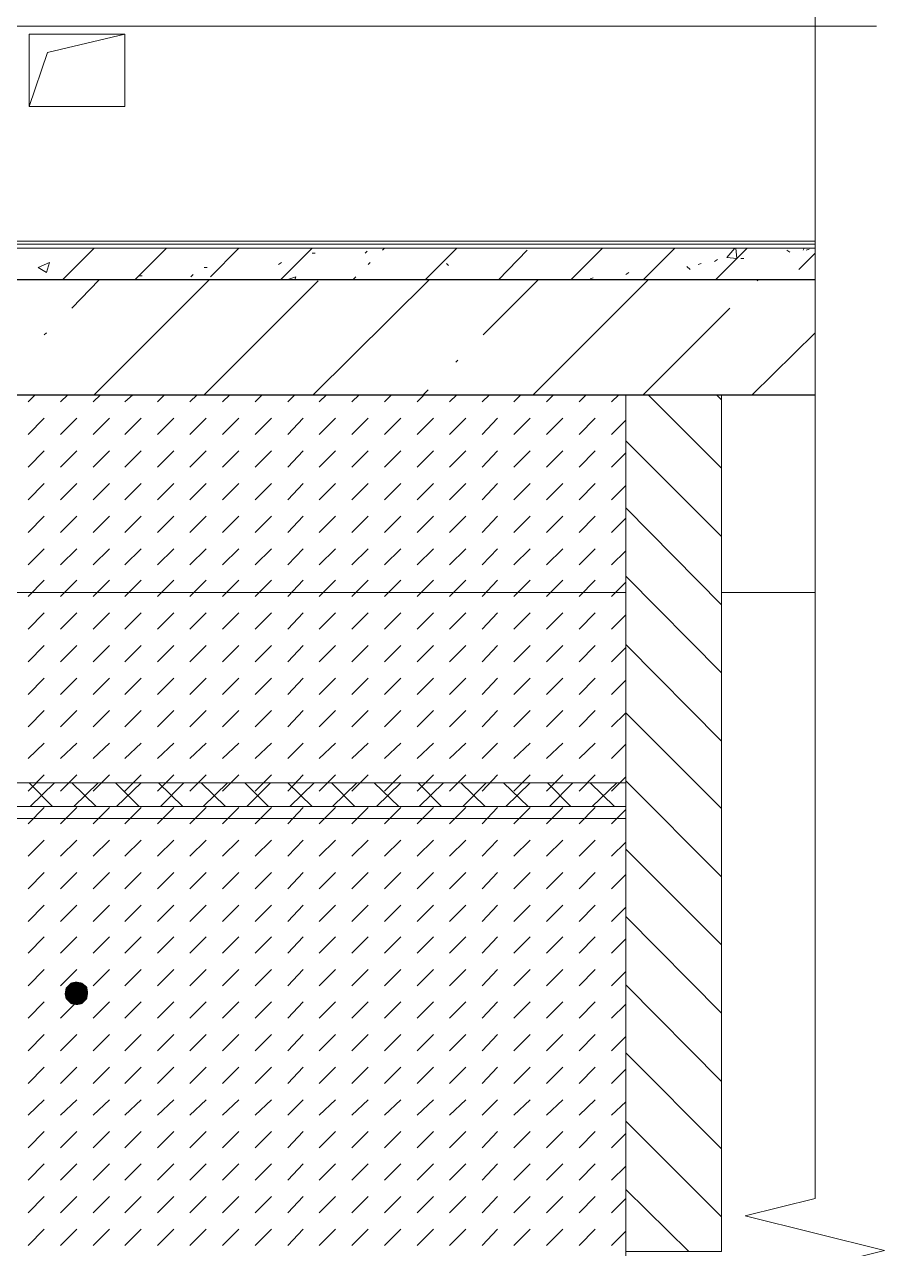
# Model space of a CAD drawing. Header units: millimetres. Extents: x -356862 to 418287, y 0 to 839748.
# Drawn here: x 335842 to 337630, y 795312 to 797856 of the extents above; entities that cross this region are included whole.
import ezdxf

# ---------------------------------------------------------------- set-up
doc = ezdxf.new("R2010")
doc.units = ezdxf.units.MM
doc.layers.add('PDF _Геометрия', color=7, linetype='Continuous', true_color=0xbababa)
doc.layers.add('PDF _Сплошная заливка', color=7, linetype='Continuous', true_color=0xf50000)

msp = doc.modelspace()

# ---------------------------------------------------------------- linework, layer by layer
at = {"layer": 'PDF _Геометрия', "color": 7, "lineweight": 5}
for points in [[(334992.2727, 797405.5264), (334992.2727, 797852.1998), (335028.2606, 797708.2482), (335100.2364, 797996.1514), (335136.2243, 797852.1998), (337526.2445, 797852.1998), (337613.0388, 797852.1998)], [(337486.0227, 797938.9941), (337486.0227, 797852.1998), (337486.0227, 795415.607), (337339.9542, 795379.6191), (337629.9743, 795307.6433), (337486.0227, 795271.6554), (337486.0227, 792835.0627), (337486.0227, 792748.2683)], [(337486.0227, 797405.5264), (334992.2727, 797405.5264), (334992.2727, 797325.0828)], [(337486.0227, 797399.1756), (334992.2727, 797399.1756)], [(337486.0227, 797390.7078), (334992.2727, 797390.7078)], [(335091.7687, 796675.1836), (337092.2727, 796675.1836)], [(337291.2647, 796675.1836), (337486.0227, 796675.1836)]]:
    msp.add_lwpolyline(points, dxfattribs=at)
msp.add_lwpolyline([(336050.7405, 797684.9619), (335851.7485, 797684.9619), (335851.7485, 797835.2643), (336050.7405, 797835.2643)], close=True, dxfattribs=at)
at = {"layer": 'PDF _Геометрия', "color": 254, "lineweight": 5, "true_color": 0xdcdcdc}
msp.add_lwpolyline([(336050.7405, 797835.2643), (336050.7405, 797684.9619), (335851.7485, 797684.9619), (335851.7485, 797835.2643), (336050.7405, 797835.2643), (335889.8534, 797797.1594), (335851.7485, 797684.9619)], dxfattribs=at)
at = {"layer": 'PDF _Геометрия', "color": 8, "lineweight": 9, "true_color": 0x808080}
for points in [[(335921.6074, 797325.0828), (335987.2324, 797390.7078)], [(336071.9098, 797325.0828), (336137.5348, 797390.7078)], [(336228.563, 797331.4336), (336287.8372, 797390.7078)], [(336374.6316, 797325.0828), (336440.2566, 797390.7078)], [(336586.3251, 797386.474), (336590.559, 797390.7078)], [(336675.2364, 797325.0828), (336740.8614, 797390.7078)], [(336931.3856, 797390.7078), (336931.3856, 797390.7078)], [(336977.9582, 797325.0828), (337043.5832, 797390.7078)], [(337128.2606, 797325.0828), (337193.8856, 797390.7078)], [(337278.563, 797325.0828), (337344.188, 797390.7078)], [(337318.7848, 797390.7078), (337301.8493, 797371.6554), (337323.0187, 797369.5385), (337320.9018, 797390.7078)], [(337460.6195, 797386.474), (337462.7364, 797390.7078)], [(336440.2566, 797380.1232), (336446.6074, 797380.1232)], [(336550.3372, 797380.1232), (336554.5711, 797384.357)], [(336827.6558, 797325.0828), (336886.93, 797386.474)], [(337276.4461, 797363.1877), (337282.7969, 797367.4215)], [(337331.4864, 797369.5385), (337337.8372, 797369.5385)], [(337426.7485, 797386.474), (337433.0993, 797382.2401)], [(337452.1518, 797346.2522), (337486.0227, 797380.1232)], [(337466.9703, 797386.474), (337473.3211, 797388.5909)], [(336215.8614, 797350.4861), (336222.2122, 797350.4861)], [(336370.3977, 797356.8369), (336376.7485, 797361.0707)], [(336556.688, 797356.8369), (336560.9219, 797361.0707)], [(336719.6921, 797358.9538), (336723.9259, 797354.7199)], [(337092.2727, 797335.6675), (337098.6235, 797339.9014)], [(337219.2888, 797352.603), (337225.6397, 797346.2522)], [(337242.5751, 797356.8369), (337248.9259, 797358.9538)], [(335940.6598, 797265.8086), (335997.8171, 797325.0828)], [(335987.2324, 797085.8691), (336226.4461, 797325.0828)], [(336080.3776, 797333.5506), (336086.7284, 797333.5506)], [(336188.3413, 797331.4336), (336192.5751, 797335.6675)], [(336215.8614, 797085.8691), (336452.9582, 797322.9659)], [(336387.3332, 797325.0828), (336406.3856, 797331.4336), (336404.2687, 797325.0828)], [(336442.3735, 797085.8691), (336683.7042, 797325.0828)], [(336524.934, 797325.0828), (336531.2848, 797331.4336)], [(336795.9018, 797210.7683), (336910.2163, 797325.0828)], [(336899.6316, 797085.8691), (337138.8453, 797325.0828)], [(337018.18, 797327.1998), (337024.5308, 797329.3167)], [(337365.3574, 797322.9659), (337367.4743, 797325.0828)], [(337128.2606, 797085.8691), (337308.2001, 797265.8086)], [(335883.5026, 797210.7683), (335887.7364, 797215.0022)], [(337354.7727, 797085.8691), (337486.0227, 797215.0022)], [(336738.7445, 797153.6111), (336742.9784, 797157.8449)], [(336671.0026, 797085.8691), (336681.5872, 797096.4538)], [(337291.2647, 796933.4498), (337138.8453, 797085.8691)], [(337291.2647, 797075.2844), (337280.68, 797085.8691)], [(337291.2647, 796791.6151), (337092.2727, 796990.607)], [(337291.2647, 796649.7804), (337092.2727, 796850.8893)], [(337291.2647, 796507.9457), (337092.2727, 796709.0546)], [(337291.2647, 796366.1111), (337092.2727, 796567.2199)], [(337291.2647, 796226.3933), (337092.2727, 796425.3853)], [(337291.2647, 796084.5586), (337092.2727, 796283.5506)], [(337291.2647, 795942.724), (337092.2727, 796141.7159)], [(337291.2647, 795800.8893), (337092.2727, 796001.9982)], [(337291.2647, 795659.0546), (337092.2727, 795860.1635)], [(337291.2647, 795519.3369), (337092.2727, 795718.3288)], [(337291.2647, 795377.5022), (337092.2727, 795576.4941)], [(337223.5227, 795305.5264), (337092.2727, 795434.6594)]]:
    msp.add_lwpolyline(points, dxfattribs=at)
msp.add_lwpolyline([(335894.0872, 797361.0707), (335887.7364, 797339.9014), (335870.8009, 797350.4861)], close=True, dxfattribs=at)
at = {"layer": 'PDF _Геометрия', "color": 7, "lineweight": 30}
msp.add_lwpolyline([(337486.0227, 797325.0828), (332140.7606, 797325.0828), (332140.7606, 797085.8691), (332140.7606, 796675.1836), (332390.559, 796675.1836), (332390.559, 797085.8691), (337486.0227, 797085.8691)], dxfattribs=at)
at = {"layer": 'PDF _Геометрия', "lineweight": 18}
msp.add_lwpolyline([(335091.7687, 797085.8691), (337092.2727, 797085.8691), (337092.2727, 793203.4094), (335091.7687, 793203.4094)], close=True, dxfattribs=at)
for points in [[(335849.6316, 797071.0506), (335864.4501, 797085.8691)], [(335917.3735, 797071.0506), (335932.1921, 797085.8691)], [(335985.1155, 797071.0506), (335999.934, 797085.8691)], [(336050.7405, 797071.0506), (336067.6759, 797085.8691)], [(336118.4824, 797071.0506), (336133.3009, 797085.8691)], [(336186.2243, 797071.0506), (336201.0429, 797085.8691)], [(336253.9663, 797071.0506), (336268.7848, 797085.8691)], [(336321.7082, 797071.0506), (336336.5268, 797085.8691)], [(336389.4501, 797071.0506), (336404.2687, 797085.8691)], [(336455.0751, 797071.0506), (336469.8937, 797085.8691)], [(336522.8171, 797071.0506), (336537.6356, 797085.8691)], [(336590.559, 797071.0506), (336605.3776, 797085.8691)], [(336658.3009, 797071.0506), (336673.1195, 797085.8691)], [(336726.0429, 797071.0506), (336740.8614, 797085.8691)], [(336793.7848, 797071.0506), (336808.6034, 797085.8691)], [(336859.4098, 797071.0506), (336874.2284, 797085.8691)], [(336927.1518, 797071.0506), (336941.9703, 797085.8691)], [(336994.8937, 797071.0506), (337009.7122, 797085.8691)], [(337062.6356, 797071.0506), (337077.4542, 797085.8691)], [(335849.6316, 797003.3086), (335883.5026, 797037.1796)], [(335917.3735, 797003.3086), (335951.2445, 797037.1796)], [(335985.1155, 797003.3086), (336018.9864, 797037.1796)], [(336050.7405, 797003.3086), (336084.6114, 797037.1796)], [(336118.4824, 797003.3086), (336152.3534, 797037.1796)], [(336186.2243, 797003.3086), (336220.0953, 797037.1796)], [(336253.9663, 797003.3086), (336287.8372, 797037.1796)], [(336321.7082, 797003.3086), (336355.5792, 797037.1796)], [(336389.4501, 797003.3086), (336421.2042, 797037.1796)], [(336455.0751, 797003.3086), (336488.9461, 797037.1796)], [(336522.8171, 797003.3086), (336556.688, 797037.1796)], [(336590.559, 797003.3086), (336624.43, 797037.1796)], [(336658.3009, 797003.3086), (336692.1719, 797037.1796)], [(336726.0429, 797003.3086), (336759.9138, 797037.1796)], [(336793.7848, 797003.3086), (336825.5388, 797037.1796)], [(336859.4098, 797003.3086), (336893.2808, 797037.1796)], [(336927.1518, 797003.3086), (336961.0227, 797037.1796)], [(336994.8937, 797003.3086), (337028.7647, 797037.1796)], [(337062.6356, 797003.3086), (337092.2727, 797032.9457)], [(335849.6316, 796935.5667), (335883.5026, 796969.4377)], [(335917.3735, 796935.5667), (335951.2445, 796969.4377)], [(335985.1155, 796935.5667), (336018.9864, 796969.4377)], [(336050.7405, 796935.5667), (336084.6114, 796969.4377)], [(336118.4824, 796935.5667), (336152.3534, 796969.4377)], [(336186.2243, 796935.5667), (336220.0953, 796969.4377)], [(336253.9663, 796935.5667), (336287.8372, 796969.4377)], [(336321.7082, 796935.5667), (336355.5792, 796969.4377)], [(336389.4501, 796935.5667), (336421.2042, 796969.4377)], [(336455.0751, 796935.5667), (336488.9461, 796969.4377)], [(336522.8171, 796935.5667), (336556.688, 796969.4377)], [(336590.559, 796935.5667), (336624.43, 796969.4377)], [(336658.3009, 796935.5667), (336692.1719, 796969.4377)], [(336726.0429, 796935.5667), (336759.9138, 796969.4377)], [(336793.7848, 796935.5667), (336825.5388, 796969.4377)], [(336859.4098, 796935.5667), (336893.2808, 796969.4377)], [(336927.1518, 796935.5667), (336961.0227, 796969.4377)], [(336994.8937, 796935.5667), (337028.7647, 796969.4377)], [(337062.6356, 796935.5667), (337092.2727, 796965.2038)], [(335849.6316, 796867.8248), (335883.5026, 796901.6957)], [(335917.3735, 796867.8248), (335951.2445, 796901.6957)], [(335985.1155, 796867.8248), (336018.9864, 796901.6957)], [(336050.7405, 796867.8248), (336084.6114, 796901.6957)], [(336118.4824, 796867.8248), (336152.3534, 796901.6957)], [(336186.2243, 796867.8248), (336220.0953, 796901.6957)], [(336253.9663, 796867.8248), (336287.8372, 796901.6957)], [(336321.7082, 796867.8248), (336355.5792, 796901.6957)], [(336389.4501, 796867.8248), (336421.2042, 796901.6957)], [(336455.0751, 796867.8248), (336488.9461, 796901.6957)], [(336522.8171, 796867.8248), (336556.688, 796901.6957)], [(336590.559, 796867.8248), (336624.43, 796901.6957)], [(336658.3009, 796867.8248), (336692.1719, 796901.6957)], [(336726.0429, 796867.8248), (336759.9138, 796901.6957)], [(336793.7848, 796867.8248), (336825.5388, 796901.6957)], [(336859.4098, 796867.8248), (336893.2808, 796901.6957)], [(336927.1518, 796867.8248), (336961.0227, 796901.6957)], [(336994.8937, 796867.8248), (337028.7647, 796901.6957)], [(337062.6356, 796867.8248), (337092.2727, 796897.4619)], [(335849.6316, 796800.0828), (335883.5026, 796833.9538)], [(335917.3735, 796800.0828), (335951.2445, 796833.9538)], [(335985.1155, 796800.0828), (336018.9864, 796833.9538)], [(336050.7405, 796800.0828), (336084.6114, 796833.9538)], [(336118.4824, 796800.0828), (336152.3534, 796833.9538)], [(336186.2243, 796800.0828), (336220.0953, 796833.9538)], [(336253.9663, 796800.0828), (336287.8372, 796833.9538)], [(336321.7082, 796800.0828), (336355.5792, 796833.9538)], [(336389.4501, 796800.0828), (336421.2042, 796833.9538)], [(336455.0751, 796800.0828), (336488.9461, 796833.9538)], [(336522.8171, 796800.0828), (336556.688, 796833.9538)], [(336590.559, 796800.0828), (336624.43, 796833.9538)], [(336658.3009, 796800.0828), (336692.1719, 796833.9538)], [(336726.0429, 796800.0828), (336759.9138, 796833.9538)], [(336793.7848, 796800.0828), (336825.5388, 796833.9538)], [(336859.4098, 796800.0828), (336893.2808, 796833.9538)], [(336927.1518, 796800.0828), (336961.0227, 796833.9538)], [(336994.8937, 796800.0828), (337028.7647, 796833.9538)], [(337062.6356, 796800.0828), (337092.2727, 796829.7199)], [(335849.6316, 796732.3409), (335883.5026, 796766.2119)], [(335917.3735, 796732.3409), (335951.2445, 796766.2119)], [(335985.1155, 796732.3409), (336018.9864, 796766.2119)], [(336050.7405, 796732.3409), (336084.6114, 796766.2119)], [(336118.4824, 796732.3409), (336152.3534, 796766.2119)], [(336186.2243, 796732.3409), (336220.0953, 796766.2119)], [(336253.9663, 796732.3409), (336287.8372, 796766.2119)], [(336321.7082, 796732.3409), (336355.5792, 796766.2119)], [(336389.4501, 796732.3409), (336421.2042, 796766.2119)], [(336455.0751, 796732.3409), (336488.9461, 796766.2119)], [(336522.8171, 796732.3409), (336556.688, 796766.2119)], [(336590.559, 796732.3409), (336624.43, 796766.2119)], [(336658.3009, 796732.3409), (336692.1719, 796766.2119)], [(336726.0429, 796732.3409), (336759.9138, 796766.2119)], [(336793.7848, 796732.3409), (336825.5388, 796766.2119)], [(336859.4098, 796732.3409), (336893.2808, 796766.2119)], [(336927.1518, 796732.3409), (336961.0227, 796766.2119)], [(336994.8937, 796732.3409), (337028.7647, 796766.2119)], [(337062.6356, 796732.3409), (337092.2727, 796761.978)], [(335849.6316, 796666.7159), (335883.5026, 796700.5869)], [(335917.3735, 796666.7159), (335951.2445, 796700.5869)], [(335985.1155, 796666.7159), (336018.9864, 796700.5869)], [(336050.7405, 796666.7159), (336084.6114, 796700.5869)], [(336118.4824, 796666.7159), (336152.3534, 796700.5869)], [(336186.2243, 796666.7159), (336220.0953, 796700.5869)], [(336253.9663, 796666.7159), (336287.8372, 796700.5869)], [(336321.7082, 796666.7159), (336355.5792, 796700.5869)], [(336389.4501, 796666.7159), (336421.2042, 796700.5869)], [(336455.0751, 796666.7159), (336488.9461, 796700.5869)], [(336522.8171, 796666.7159), (336556.688, 796700.5869)], [(336590.559, 796666.7159), (336624.43, 796700.5869)], [(336658.3009, 796666.7159), (336692.1719, 796700.5869)], [(336726.0429, 796666.7159), (336759.9138, 796700.5869)], [(336793.7848, 796666.7159), (336825.5388, 796700.5869)], [(336859.4098, 796666.7159), (336893.2808, 796700.5869)], [(336927.1518, 796666.7159), (336961.0227, 796700.5869)], [(336994.8937, 796666.7159), (337028.7647, 796700.5869)], [(337062.6356, 796666.7159), (337092.2727, 796696.353)], [(335849.6316, 796598.974), (335883.5026, 796632.8449)], [(335917.3735, 796598.974), (335951.2445, 796632.8449)], [(335985.1155, 796598.974), (336018.9864, 796632.8449)], [(336050.7405, 796598.974), (336084.6114, 796632.8449)], [(336118.4824, 796598.974), (336152.3534, 796632.8449)], [(336186.2243, 796598.974), (336220.0953, 796632.8449)], [(336253.9663, 796598.974), (336287.8372, 796632.8449)], [(336321.7082, 796598.974), (336355.5792, 796632.8449)], [(336389.4501, 796598.974), (336421.2042, 796632.8449)], [(336455.0751, 796598.974), (336488.9461, 796632.8449)], [(336522.8171, 796598.974), (336556.688, 796632.8449)], [(336590.559, 796598.974), (336624.43, 796632.8449)], [(336658.3009, 796598.974), (336692.1719, 796632.8449)], [(336726.0429, 796598.974), (336759.9138, 796632.8449)], [(336793.7848, 796598.974), (336825.5388, 796632.8449)], [(336859.4098, 796598.974), (336893.2808, 796632.8449)], [(336927.1518, 796598.974), (336961.0227, 796632.8449)], [(336994.8937, 796598.974), (337028.7647, 796632.8449)], [(337062.6356, 796598.974), (337092.2727, 796628.6111)], [(335849.6316, 796531.232), (335883.5026, 796565.103)], [(335917.3735, 796531.232), (335951.2445, 796565.103)], [(335985.1155, 796531.232), (336018.9864, 796565.103)], [(336050.7405, 796531.232), (336084.6114, 796565.103)], [(336118.4824, 796531.232), (336152.3534, 796565.103)], [(336186.2243, 796531.232), (336220.0953, 796565.103)], [(336253.9663, 796531.232), (336287.8372, 796565.103)], [(336321.7082, 796531.232), (336355.5792, 796565.103)], [(336389.4501, 796531.232), (336421.2042, 796565.103)], [(336455.0751, 796531.232), (336488.9461, 796565.103)], [(336522.8171, 796531.232), (336556.688, 796565.103)], [(336590.559, 796531.232), (336624.43, 796565.103)], [(336658.3009, 796531.232), (336692.1719, 796565.103)], [(336726.0429, 796531.232), (336759.9138, 796565.103)], [(336793.7848, 796531.232), (336825.5388, 796565.103)], [(336859.4098, 796531.232), (336893.2808, 796565.103)], [(336927.1518, 796531.232), (336961.0227, 796565.103)], [(336994.8937, 796531.232), (337028.7647, 796565.103)], [(337062.6356, 796531.232), (337092.2727, 796560.8691)], [(335849.6316, 796463.4901), (335883.5026, 796497.3611)], [(335917.3735, 796463.4901), (335951.2445, 796497.3611)], [(335985.1155, 796463.4901), (336018.9864, 796497.3611)], [(336050.7405, 796463.4901), (336084.6114, 796497.3611)], [(336118.4824, 796463.4901), (336152.3534, 796497.3611)], [(336186.2243, 796463.4901), (336220.0953, 796497.3611)], [(336253.9663, 796463.4901), (336287.8372, 796497.3611)], [(336321.7082, 796463.4901), (336355.5792, 796497.3611)], [(336389.4501, 796463.4901), (336421.2042, 796497.3611)], [(336455.0751, 796463.4901), (336488.9461, 796497.3611)], [(336522.8171, 796463.4901), (336556.688, 796497.3611)], [(336590.559, 796463.4901), (336624.43, 796497.3611)], [(336658.3009, 796463.4901), (336692.1719, 796497.3611)], [(336726.0429, 796463.4901), (336759.9138, 796497.3611)], [(336793.7848, 796463.4901), (336825.5388, 796497.3611)], [(336859.4098, 796463.4901), (336893.2808, 796497.3611)], [(336927.1518, 796463.4901), (336961.0227, 796497.3611)], [(336994.8937, 796463.4901), (337028.7647, 796497.3611)], [(337062.6356, 796463.4901), (337092.2727, 796493.1272)], [(335849.6316, 796395.7482), (335883.5026, 796429.6191)], [(335917.3735, 796395.7482), (335951.2445, 796429.6191)], [(335985.1155, 796395.7482), (336018.9864, 796429.6191)], [(336050.7405, 796395.7482), (336084.6114, 796429.6191)], [(336118.4824, 796395.7482), (336152.3534, 796429.6191)], [(336186.2243, 796395.7482), (336220.0953, 796429.6191)], [(336253.9663, 796395.7482), (336287.8372, 796429.6191)], [(336321.7082, 796395.7482), (336355.5792, 796429.6191)], [(336389.4501, 796395.7482), (336421.2042, 796429.6191)], [(336455.0751, 796395.7482), (336488.9461, 796429.6191)], [(336522.8171, 796395.7482), (336556.688, 796429.6191)], [(336590.559, 796395.7482), (336624.43, 796429.6191)], [(336658.3009, 796395.7482), (336692.1719, 796429.6191)], [(336726.0429, 796395.7482), (336759.9138, 796429.6191)], [(336793.7848, 796395.7482), (336825.5388, 796429.6191)], [(336859.4098, 796395.7482), (336893.2808, 796429.6191)], [(336927.1518, 796395.7482), (336961.0227, 796429.6191)], [(336994.8937, 796395.7482), (337028.7647, 796429.6191)], [(337062.6356, 796395.7482), (337092.2727, 796425.3853)], [(335849.6316, 796330.1232), (335883.5026, 796361.8772)], [(335917.3735, 796330.1232), (335951.2445, 796361.8772)], [(335985.1155, 796330.1232), (336018.9864, 796361.8772)], [(336050.7405, 796330.1232), (336084.6114, 796361.8772)], [(336118.4824, 796330.1232), (336152.3534, 796361.8772)], [(336186.2243, 796330.1232), (336220.0953, 796361.8772)], [(336253.9663, 796330.1232), (336287.8372, 796361.8772)], [(336321.7082, 796330.1232), (336355.5792, 796361.8772)], [(336389.4501, 796330.1232), (336421.2042, 796361.8772)], [(336455.0751, 796330.1232), (336488.9461, 796361.8772)], [(336522.8171, 796330.1232), (336556.688, 796361.8772)], [(336590.559, 796330.1232), (336624.43, 796361.8772)], [(336658.3009, 796330.1232), (336692.1719, 796361.8772)], [(336726.0429, 796330.1232), (336759.9138, 796361.8772)], [(336793.7848, 796330.1232), (336825.5388, 796361.8772)], [(336859.4098, 796330.1232), (336893.2808, 796361.8772)], [(336927.1518, 796330.1232), (336961.0227, 796361.8772)], [(336994.8937, 796330.1232), (337028.7647, 796361.8772)], [(337062.6356, 796330.1232), (337092.2727, 796359.7603)], [(335849.6316, 796262.3812), (335883.5026, 796296.2522)], [(335917.3735, 796262.3812), (335951.2445, 796296.2522)], [(335985.1155, 796262.3812), (336018.9864, 796296.2522)], [(336050.7405, 796262.3812), (336084.6114, 796296.2522)], [(336118.4824, 796262.3812), (336152.3534, 796296.2522)], [(336186.2243, 796262.3812), (336220.0953, 796296.2522)], [(336253.9663, 796262.3812), (336287.8372, 796296.2522)], [(336321.7082, 796262.3812), (336355.5792, 796296.2522)], [(336389.4501, 796262.3812), (336421.2042, 796296.2522)], [(336455.0751, 796262.3812), (336488.9461, 796296.2522)], [(336522.8171, 796262.3812), (336556.688, 796296.2522)], [(336590.559, 796262.3812), (336624.43, 796296.2522)], [(336658.3009, 796262.3812), (336692.1719, 796296.2522)], [(336726.0429, 796262.3812), (336759.9138, 796296.2522)], [(336793.7848, 796262.3812), (336825.5388, 796296.2522)], [(336859.4098, 796262.3812), (336893.2808, 796296.2522)], [(336927.1518, 796262.3812), (336961.0227, 796296.2522)], [(336994.8937, 796262.3812), (337028.7647, 796296.2522)], [(337062.6356, 796262.3812), (337092.2727, 796292.0183)], [(335849.6316, 796194.6393), (335883.5026, 796228.5103)], [(335917.3735, 796194.6393), (335951.2445, 796228.5103)], [(335985.1155, 796194.6393), (336018.9864, 796228.5103)], [(336050.7405, 796194.6393), (336084.6114, 796228.5103)], [(336118.4824, 796194.6393), (336152.3534, 796228.5103)], [(336186.2243, 796194.6393), (336220.0953, 796228.5103)], [(336253.9663, 796194.6393), (336287.8372, 796228.5103)], [(336321.7082, 796194.6393), (336355.5792, 796228.5103)], [(336389.4501, 796194.6393), (336421.2042, 796228.5103)], [(336455.0751, 796194.6393), (336488.9461, 796228.5103)], [(336522.8171, 796194.6393), (336556.688, 796228.5103)], [(336590.559, 796194.6393), (336624.43, 796228.5103)], [(336658.3009, 796194.6393), (336692.1719, 796228.5103)], [(336726.0429, 796194.6393), (336759.9138, 796228.5103)], [(336793.7848, 796194.6393), (336825.5388, 796228.5103)], [(336859.4098, 796194.6393), (336893.2808, 796228.5103)], [(336927.1518, 796194.6393), (336961.0227, 796228.5103)], [(336994.8937, 796194.6393), (337028.7647, 796228.5103)], [(337062.6356, 796194.6393), (337092.2727, 796224.2764)], [(335849.6316, 796126.8974), (335883.5026, 796160.7683)], [(335917.3735, 796126.8974), (335951.2445, 796160.7683)], [(335985.1155, 796126.8974), (336018.9864, 796160.7683)], [(336050.7405, 796126.8974), (336084.6114, 796160.7683)], [(336118.4824, 796126.8974), (336152.3534, 796160.7683)], [(336186.2243, 796126.8974), (336220.0953, 796160.7683)], [(336253.9663, 796126.8974), (336287.8372, 796160.7683)], [(336321.7082, 796126.8974), (336355.5792, 796160.7683)], [(336389.4501, 796126.8974), (336421.2042, 796160.7683)], [(336455.0751, 796126.8974), (336488.9461, 796160.7683)], [(336522.8171, 796126.8974), (336556.688, 796160.7683)], [(336590.559, 796126.8974), (336624.43, 796160.7683)], [(336658.3009, 796126.8974), (336692.1719, 796160.7683)], [(336726.0429, 796126.8974), (336759.9138, 796160.7683)], [(336793.7848, 796126.8974), (336825.5388, 796160.7683)], [(336859.4098, 796126.8974), (336893.2808, 796160.7683)], [(336927.1518, 796126.8974), (336961.0227, 796160.7683)], [(336994.8937, 796126.8974), (337028.7647, 796160.7683)], [(337062.6356, 796126.8974), (337092.2727, 796156.5344)], [(335849.6316, 796059.1554), (335883.5026, 796093.0264)], [(335917.3735, 796059.1554), (335951.2445, 796093.0264)], [(335985.1155, 796059.1554), (336018.9864, 796093.0264)], [(336050.7405, 796059.1554), (336084.6114, 796093.0264)], [(336118.4824, 796059.1554), (336152.3534, 796093.0264)], [(336186.2243, 796059.1554), (336220.0953, 796093.0264)], [(336253.9663, 796059.1554), (336287.8372, 796093.0264)], [(336321.7082, 796059.1554), (336355.5792, 796093.0264)], [(336389.4501, 796059.1554), (336421.2042, 796093.0264)], [(336455.0751, 796059.1554), (336488.9461, 796093.0264)], [(336522.8171, 796059.1554), (336556.688, 796093.0264)], [(336590.559, 796059.1554), (336624.43, 796093.0264)], [(336658.3009, 796059.1554), (336692.1719, 796093.0264)], [(336726.0429, 796059.1554), (336759.9138, 796093.0264)], [(336793.7848, 796059.1554), (336825.5388, 796093.0264)], [(336859.4098, 796059.1554), (336893.2808, 796093.0264)], [(336927.1518, 796059.1554), (336961.0227, 796093.0264)], [(336994.8937, 796059.1554), (337028.7647, 796093.0264)], [(337062.6356, 796059.1554), (337092.2727, 796088.7925)], [(335849.6316, 795991.4135), (335883.5026, 796025.2844)], [(335917.3735, 795991.4135), (335951.2445, 796025.2844)], [(335985.1155, 795991.4135), (336018.9864, 796025.2844)], [(336050.7405, 795991.4135), (336084.6114, 796025.2844)], [(336118.4824, 795991.4135), (336152.3534, 796025.2844)], [(336186.2243, 795991.4135), (336220.0953, 796025.2844)], [(336253.9663, 795991.4135), (336287.8372, 796025.2844)], [(336321.7082, 795991.4135), (336355.5792, 796025.2844)], [(336389.4501, 795991.4135), (336421.2042, 796025.2844)], [(336455.0751, 795991.4135), (336488.9461, 796025.2844)], [(336522.8171, 795991.4135), (336556.688, 796025.2844)], [(336590.559, 795991.4135), (336624.43, 796025.2844)], [(336658.3009, 795991.4135), (336692.1719, 796025.2844)], [(336726.0429, 795991.4135), (336759.9138, 796025.2844)], [(336793.7848, 795991.4135), (336825.5388, 796025.2844)], [(336859.4098, 795991.4135), (336893.2808, 796025.2844)], [(336927.1518, 795991.4135), (336961.0227, 796025.2844)], [(336994.8937, 795991.4135), (337028.7647, 796025.2844)], [(337062.6356, 795991.4135), (337092.2727, 796021.0506)], [(335849.6316, 795925.7885), (335883.5026, 795959.6594)], [(335917.3735, 795925.7885), (335951.2445, 795959.6594)], [(335985.1155, 795925.7885), (336018.9864, 795959.6594)], [(336050.7405, 795925.7885), (336084.6114, 795959.6594)], [(336118.4824, 795925.7885), (336152.3534, 795959.6594)], [(336186.2243, 795925.7885), (336220.0953, 795959.6594)], [(336253.9663, 795925.7885), (336287.8372, 795959.6594)], [(336321.7082, 795925.7885), (336355.5792, 795959.6594)], [(336389.4501, 795925.7885), (336421.2042, 795959.6594)], [(336455.0751, 795925.7885), (336488.9461, 795959.6594)], [(336522.8171, 795925.7885), (336556.688, 795959.6594)], [(336590.559, 795925.7885), (336624.43, 795959.6594)], [(336658.3009, 795925.7885), (336692.1719, 795959.6594)], [(336726.0429, 795925.7885), (336759.9138, 795959.6594)], [(336793.7848, 795925.7885), (336825.5388, 795959.6594)], [(336859.4098, 795925.7885), (336893.2808, 795959.6594)], [(336927.1518, 795925.7885), (336961.0227, 795959.6594)], [(336994.8937, 795925.7885), (337028.7647, 795959.6594)], [(337062.6356, 795925.7885), (337092.2727, 795955.4256)], [(335849.6316, 795858.0465), (335883.5026, 795891.9175)], [(335917.3735, 795858.0465), (335951.2445, 795891.9175)], [(335985.1155, 795858.0465), (336018.9864, 795891.9175)], [(336050.7405, 795858.0465), (336084.6114, 795891.9175)], [(336118.4824, 795858.0465), (336152.3534, 795891.9175)], [(336186.2243, 795858.0465), (336220.0953, 795891.9175)], [(336253.9663, 795858.0465), (336287.8372, 795891.9175)], [(336321.7082, 795858.0465), (336355.5792, 795891.9175)], [(336389.4501, 795858.0465), (336421.2042, 795891.9175)], [(336455.0751, 795858.0465), (336488.9461, 795891.9175)], [(336522.8171, 795858.0465), (336556.688, 795891.9175)], [(336590.559, 795858.0465), (336624.43, 795891.9175)], [(336658.3009, 795858.0465), (336692.1719, 795891.9175)], [(336726.0429, 795858.0465), (336759.9138, 795891.9175)], [(336793.7848, 795858.0465), (336825.5388, 795891.9175)], [(336859.4098, 795858.0465), (336893.2808, 795891.9175)], [(336927.1518, 795858.0465), (336961.0227, 795891.9175)], [(336994.8937, 795858.0465), (337028.7647, 795891.9175)], [(337062.6356, 795858.0465), (337092.2727, 795887.6836)], [(335849.6316, 795790.3046), (335883.5026, 795824.1756)], [(335917.3735, 795790.3046), (335951.2445, 795824.1756)], [(335985.1155, 795790.3046), (336018.9864, 795824.1756)], [(336050.7405, 795790.3046), (336084.6114, 795824.1756)], [(336118.4824, 795790.3046), (336152.3534, 795824.1756)], [(336186.2243, 795790.3046), (336220.0953, 795824.1756)], [(336253.9663, 795790.3046), (336287.8372, 795824.1756)], [(336321.7082, 795790.3046), (336355.5792, 795824.1756)], [(336389.4501, 795790.3046), (336421.2042, 795824.1756)], [(336455.0751, 795790.3046), (336488.9461, 795824.1756)], [(336522.8171, 795790.3046), (336556.688, 795824.1756)], [(336590.559, 795790.3046), (336624.43, 795824.1756)], [(336658.3009, 795790.3046), (336692.1719, 795824.1756)], [(336726.0429, 795790.3046), (336759.9138, 795824.1756)], [(336793.7848, 795790.3046), (336825.5388, 795824.1756)], [(336859.4098, 795790.3046), (336893.2808, 795824.1756)], [(336927.1518, 795790.3046), (336961.0227, 795824.1756)], [(336994.8937, 795790.3046), (337028.7647, 795824.1756)], [(337062.6356, 795790.3046), (337092.2727, 795819.9417)], [(335849.6316, 795722.5627), (335883.5026, 795756.4336)], [(335917.3735, 795722.5627), (335951.2445, 795756.4336)], [(335985.1155, 795722.5627), (336018.9864, 795756.4336)], [(336050.7405, 795722.5627), (336084.6114, 795756.4336)], [(336118.4824, 795722.5627), (336152.3534, 795756.4336)], [(336186.2243, 795722.5627), (336220.0953, 795756.4336)], [(336253.9663, 795722.5627), (336287.8372, 795756.4336)], [(336321.7082, 795722.5627), (336355.5792, 795756.4336)], [(336389.4501, 795722.5627), (336421.2042, 795756.4336)], [(336455.0751, 795722.5627), (336488.9461, 795756.4336)], [(336522.8171, 795722.5627), (336556.688, 795756.4336)], [(336590.559, 795722.5627), (336624.43, 795756.4336)], [(336658.3009, 795722.5627), (336692.1719, 795756.4336)], [(336726.0429, 795722.5627), (336759.9138, 795756.4336)], [(336793.7848, 795722.5627), (336825.5388, 795756.4336)], [(336859.4098, 795722.5627), (336893.2808, 795756.4336)], [(336927.1518, 795722.5627), (336961.0227, 795756.4336)], [(336994.8937, 795722.5627), (337028.7647, 795756.4336)], [(337062.6356, 795722.5627), (337092.2727, 795752.1998)], [(335849.6316, 795654.8207), (335883.5026, 795688.6917)], [(335917.3735, 795654.8207), (335951.2445, 795688.6917)], [(335985.1155, 795654.8207), (336018.9864, 795688.6917)], [(336050.7405, 795654.8207), (336084.6114, 795688.6917)], [(336118.4824, 795654.8207), (336152.3534, 795688.6917)], [(336186.2243, 795654.8207), (336220.0953, 795688.6917)], [(336253.9663, 795654.8207), (336287.8372, 795688.6917)], [(336321.7082, 795654.8207), (336355.5792, 795688.6917)], [(336389.4501, 795654.8207), (336421.2042, 795688.6917)], [(336455.0751, 795654.8207), (336488.9461, 795688.6917)], [(336522.8171, 795654.8207), (336556.688, 795688.6917)], [(336590.559, 795654.8207), (336624.43, 795688.6917)], [(336658.3009, 795654.8207), (336692.1719, 795688.6917)], [(336726.0429, 795654.8207), (336759.9138, 795688.6917)], [(336793.7848, 795654.8207), (336825.5388, 795688.6917)], [(336859.4098, 795654.8207), (336893.2808, 795688.6917)], [(336927.1518, 795654.8207), (336961.0227, 795688.6917)], [(336994.8937, 795654.8207), (337028.7647, 795688.6917)], [(337062.6356, 795654.8207), (337092.2727, 795684.4578)], [(335849.6316, 795589.1957), (335883.5026, 795620.9498)], [(335917.3735, 795589.1957), (335951.2445, 795620.9498)], [(335985.1155, 795589.1957), (336018.9864, 795620.9498)], [(336050.7405, 795589.1957), (336084.6114, 795620.9498)], [(336118.4824, 795589.1957), (336152.3534, 795620.9498)], [(336186.2243, 795589.1957), (336220.0953, 795620.9498)], [(336253.9663, 795589.1957), (336287.8372, 795620.9498)], [(336321.7082, 795589.1957), (336355.5792, 795620.9498)], [(336389.4501, 795589.1957), (336421.2042, 795620.9498)], [(336455.0751, 795589.1957), (336488.9461, 795620.9498)], [(336522.8171, 795589.1957), (336556.688, 795620.9498)], [(336590.559, 795589.1957), (336624.43, 795620.9498)], [(336658.3009, 795589.1957), (336692.1719, 795620.9498)], [(336726.0429, 795589.1957), (336759.9138, 795620.9498)], [(336793.7848, 795589.1957), (336825.5388, 795620.9498)], [(336859.4098, 795589.1957), (336893.2808, 795620.9498)], [(336927.1518, 795589.1957), (336961.0227, 795620.9498)], [(336994.8937, 795589.1957), (337028.7647, 795620.9498)], [(337062.6356, 795589.1957), (337092.2727, 795616.7159)], [(335849.6316, 795521.4538), (335883.5026, 795555.3248)], [(335917.3735, 795521.4538), (335951.2445, 795555.3248)], [(335985.1155, 795521.4538), (336018.9864, 795555.3248)], [(336050.7405, 795521.4538), (336084.6114, 795555.3248)], [(336118.4824, 795521.4538), (336152.3534, 795555.3248)], [(336186.2243, 795521.4538), (336220.0953, 795555.3248)], [(336253.9663, 795521.4538), (336287.8372, 795555.3248)], [(336321.7082, 795521.4538), (336355.5792, 795555.3248)], [(336389.4501, 795521.4538), (336421.2042, 795555.3248)], [(336455.0751, 795521.4538), (336488.9461, 795555.3248)], [(336522.8171, 795521.4538), (336556.688, 795555.3248)], [(336590.559, 795521.4538), (336624.43, 795555.3248)], [(336658.3009, 795521.4538), (336692.1719, 795555.3248)], [(336726.0429, 795521.4538), (336759.9138, 795555.3248)], [(336793.7848, 795521.4538), (336825.5388, 795555.3248)], [(336859.4098, 795521.4538), (336893.2808, 795555.3248)], [(336927.1518, 795521.4538), (336961.0227, 795555.3248)], [(336994.8937, 795521.4538), (337028.7647, 795555.3248)], [(337062.6356, 795521.4538), (337092.2727, 795551.0909)], [(335849.6316, 795453.7119), (335883.5026, 795487.5828)], [(335917.3735, 795453.7119), (335951.2445, 795487.5828)], [(335985.1155, 795453.7119), (336018.9864, 795487.5828)], [(336050.7405, 795453.7119), (336084.6114, 795487.5828)], [(336118.4824, 795453.7119), (336152.3534, 795487.5828)], [(336186.2243, 795453.7119), (336220.0953, 795487.5828)], [(336253.9663, 795453.7119), (336287.8372, 795487.5828)], [(336321.7082, 795453.7119), (336355.5792, 795487.5828)], [(336389.4501, 795453.7119), (336421.2042, 795487.5828)], [(336455.0751, 795453.7119), (336488.9461, 795487.5828)], [(336522.8171, 795453.7119), (336556.688, 795487.5828)], [(336590.559, 795453.7119), (336624.43, 795487.5828)], [(336658.3009, 795453.7119), (336692.1719, 795487.5828)], [(336726.0429, 795453.7119), (336759.9138, 795487.5828)], [(336793.7848, 795453.7119), (336825.5388, 795487.5828)], [(336859.4098, 795453.7119), (336893.2808, 795487.5828)], [(336927.1518, 795453.7119), (336961.0227, 795487.5828)], [(336994.8937, 795453.7119), (337028.7647, 795487.5828)], [(337062.6356, 795453.7119), (337092.2727, 795483.349)], [(335849.6316, 795385.9699), (335883.5026, 795419.8409)], [(335917.3735, 795385.9699), (335951.2445, 795419.8409)], [(335985.1155, 795385.9699), (336018.9864, 795419.8409)], [(336050.7405, 795385.9699), (336084.6114, 795419.8409)], [(336118.4824, 795385.9699), (336152.3534, 795419.8409)], [(336186.2243, 795385.9699), (336220.0953, 795419.8409)], [(336253.9663, 795385.9699), (336287.8372, 795419.8409)], [(336321.7082, 795385.9699), (336355.5792, 795419.8409)], [(336389.4501, 795385.9699), (336421.2042, 795419.8409)], [(336455.0751, 795385.9699), (336488.9461, 795419.8409)], [(336522.8171, 795385.9699), (336556.688, 795419.8409)], [(336590.559, 795385.9699), (336624.43, 795419.8409)], [(336658.3009, 795385.9699), (336692.1719, 795419.8409)], [(336726.0429, 795385.9699), (336759.9138, 795419.8409)], [(336793.7848, 795385.9699), (336825.5388, 795419.8409)], [(336859.4098, 795385.9699), (336893.2808, 795419.8409)], [(336927.1518, 795385.9699), (336961.0227, 795419.8409)], [(336994.8937, 795385.9699), (337028.7647, 795419.8409)], [(337062.6356, 795385.9699), (337092.2727, 795415.607)], [(335849.6316, 795318.228), (335883.5026, 795352.099)], [(335917.3735, 795318.228), (335951.2445, 795352.099)], [(335985.1155, 795318.228), (336018.9864, 795352.099)], [(336050.7405, 795318.228), (336084.6114, 795352.099)], [(336118.4824, 795318.228), (336152.3534, 795352.099)], [(336186.2243, 795318.228), (336220.0953, 795352.099)], [(336253.9663, 795318.228), (336287.8372, 795352.099)], [(336321.7082, 795318.228), (336355.5792, 795352.099)], [(336389.4501, 795318.228), (336421.2042, 795352.099)], [(336455.0751, 795318.228), (336488.9461, 795352.099)], [(336522.8171, 795318.228), (336556.688, 795352.099)], [(336590.559, 795318.228), (336624.43, 795352.099)], [(336658.3009, 795318.228), (336692.1719, 795352.099)], [(336726.0429, 795318.228), (336759.9138, 795352.099)], [(336793.7848, 795318.228), (336825.5388, 795352.099)], [(336859.4098, 795318.228), (336893.2808, 795352.099)], [(336927.1518, 795318.228), (336961.0227, 795352.099)], [(336994.8937, 795318.228), (337028.7647, 795352.099)], [(337062.6356, 795318.228), (337092.2727, 795347.8651)]]:
    msp.add_lwpolyline(points, dxfattribs=at)
at = {"layer": 'PDF _Геометрия', "color": 7, "lineweight": 9}
msp.add_lwpolyline([(337092.2727, 797085.8691), (337092.2727, 795305.5264), (337291.2647, 795305.5264), (337291.2647, 797085.8691)], dxfattribs=at)
at = {"layer": 'PDF _Геометрия', "color": 11, "lineweight": 5, "true_color": 0xff6666}
for points in [[(335091.7687, 796279.3167), (337092.2727, 796279.3167), (337092.2727, 796230.6272), (335091.7687, 796230.6272)], [(335091.7687, 796205.224), (337092.2727, 796205.224), (337092.2727, 796230.6272), (335091.7687, 796230.6272)]]:
    msp.add_lwpolyline(points, close=True, dxfattribs=at)
for points in [[(335900.438, 796230.6272), (335851.7485, 796279.3167)], [(335853.8655, 796230.6272), (335904.6719, 796279.3167)], [(335991.4663, 796230.6272), (335940.6598, 796279.3167)], [(335944.8937, 796230.6272), (335995.7001, 796279.3167)], [(336080.3776, 796230.6272), (336031.688, 796279.3167)], [(336033.805, 796230.6272), (336084.6114, 796279.3167)], [(336171.4058, 796230.6272), (336120.5993, 796279.3167)], [(336124.8332, 796230.6272), (336173.5227, 796279.3167)], [(336260.3171, 796230.6272), (336209.5106, 796279.3167)], [(336213.7445, 796230.6272), (336264.5509, 796279.3167)], [(336349.2284, 796230.6272), (336300.5388, 796279.3167)], [(336304.7727, 796230.6272), (336353.4622, 796279.3167)], [(336440.2566, 796230.6272), (336389.4501, 796279.3167)], [(336393.684, 796230.6272), (336444.4905, 796279.3167)], [(336529.1679, 796230.6272), (336480.4784, 796279.3167)], [(336482.5953, 796230.6272), (336533.4018, 796279.3167)], [(336620.1961, 796230.6272), (336569.3897, 796279.3167)], [(336573.6235, 796230.6272), (336624.43, 796279.3167)], [(336709.1074, 796230.6272), (336660.4179, 796279.3167)], [(336662.5348, 796230.6272), (336713.3413, 796279.3167)], [(336800.1356, 796230.6272), (336749.3292, 796279.3167)], [(336753.563, 796230.6272), (336802.2526, 796279.3167)], [(336889.0469, 796230.6272), (336838.2405, 796279.3167)], [(336842.4743, 796230.6272), (336893.2808, 796279.3167)], [(336977.9582, 796230.6272), (336929.2687, 796279.3167)], [(336933.5026, 796230.6272), (336982.1921, 796279.3167)], [(337068.9864, 796230.6272), (337018.18, 796279.3167)], [(337022.4138, 796230.6272), (337073.2203, 796279.3167)]]:
    msp.add_lwpolyline(points, dxfattribs=at)
at = {"layer": 'PDF _Сплошная заливка', "color": 251, "true_color": 0x545454, "transparency": 33554559}
for points in [[(335938.5429, 795864.3974), (335951.2445, 795843.228), (335927.9582, 795853.8127)], [(335949.1276, 795866.5143), (335938.5429, 795864.3974), (335951.2445, 795843.228)], [(335951.2445, 795843.228), (335961.8292, 795864.3974), (335949.1276, 795866.5143)], [(335972.4138, 795855.9296), (335951.2445, 795843.228), (335961.8292, 795864.3974)], [(335951.2445, 795843.228), (335927.9582, 795853.8127), (335925.8413, 795841.1111)], [(335925.8413, 795841.1111), (335927.9582, 795830.5264), (335951.2445, 795843.228)], [(335927.9582, 795830.5264), (335951.2445, 795843.228), (335938.5429, 795819.9417)], [(335951.2445, 795843.228), (335938.5429, 795819.9417), (335951.2445, 795817.8248)], [(335974.5308, 795843.228), (335972.4138, 795855.9296), (335951.2445, 795843.228)], [(335951.2445, 795817.8248), (335961.8292, 795819.9417), (335951.2445, 795843.228)], [(335961.8292, 795819.9417), (335951.2445, 795843.228), (335972.4138, 795830.5264)], [(335951.2445, 795843.228), (335972.4138, 795830.5264), (335974.5308, 795843.228)]]:
    msp.add_solid(points, dxfattribs=at)

doc.saveas('drawing.dxf')
